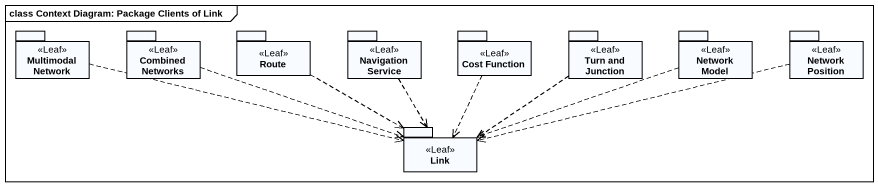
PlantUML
@startuml
mainframe class Context Diagram: Package Clients of Link
package "Multimodal Network" as Multimodal_Network <<Leaf>> {
}
package "Combined Networks" as Combined_Networks <<Leaf>> {
}
package Route <<Leaf>> {
}
package "Navigation Service" as Navigation_Service <<Leaf>> {
}
package "Cost Function" as Cost_Function <<Leaf>> {
}
package "Turn and Junction" as Turn_and_Junction <<Leaf>> {
}
package "Network Model" as Network_Model <<Leaf>> {
}
package "Network Position" as Network_Position <<Leaf>> {
}
package Link <<Leaf>> {
}
Multimodal_Network .right.> Link
Combined_Networks .right.> Link
Route .right.> Link
Navigation_Service ..> Link
Cost_Function ..> Link
Turn_and_Junction .left.> Link
Network_Model .left.> Link
Network_Position .left.> Link
@enduml
